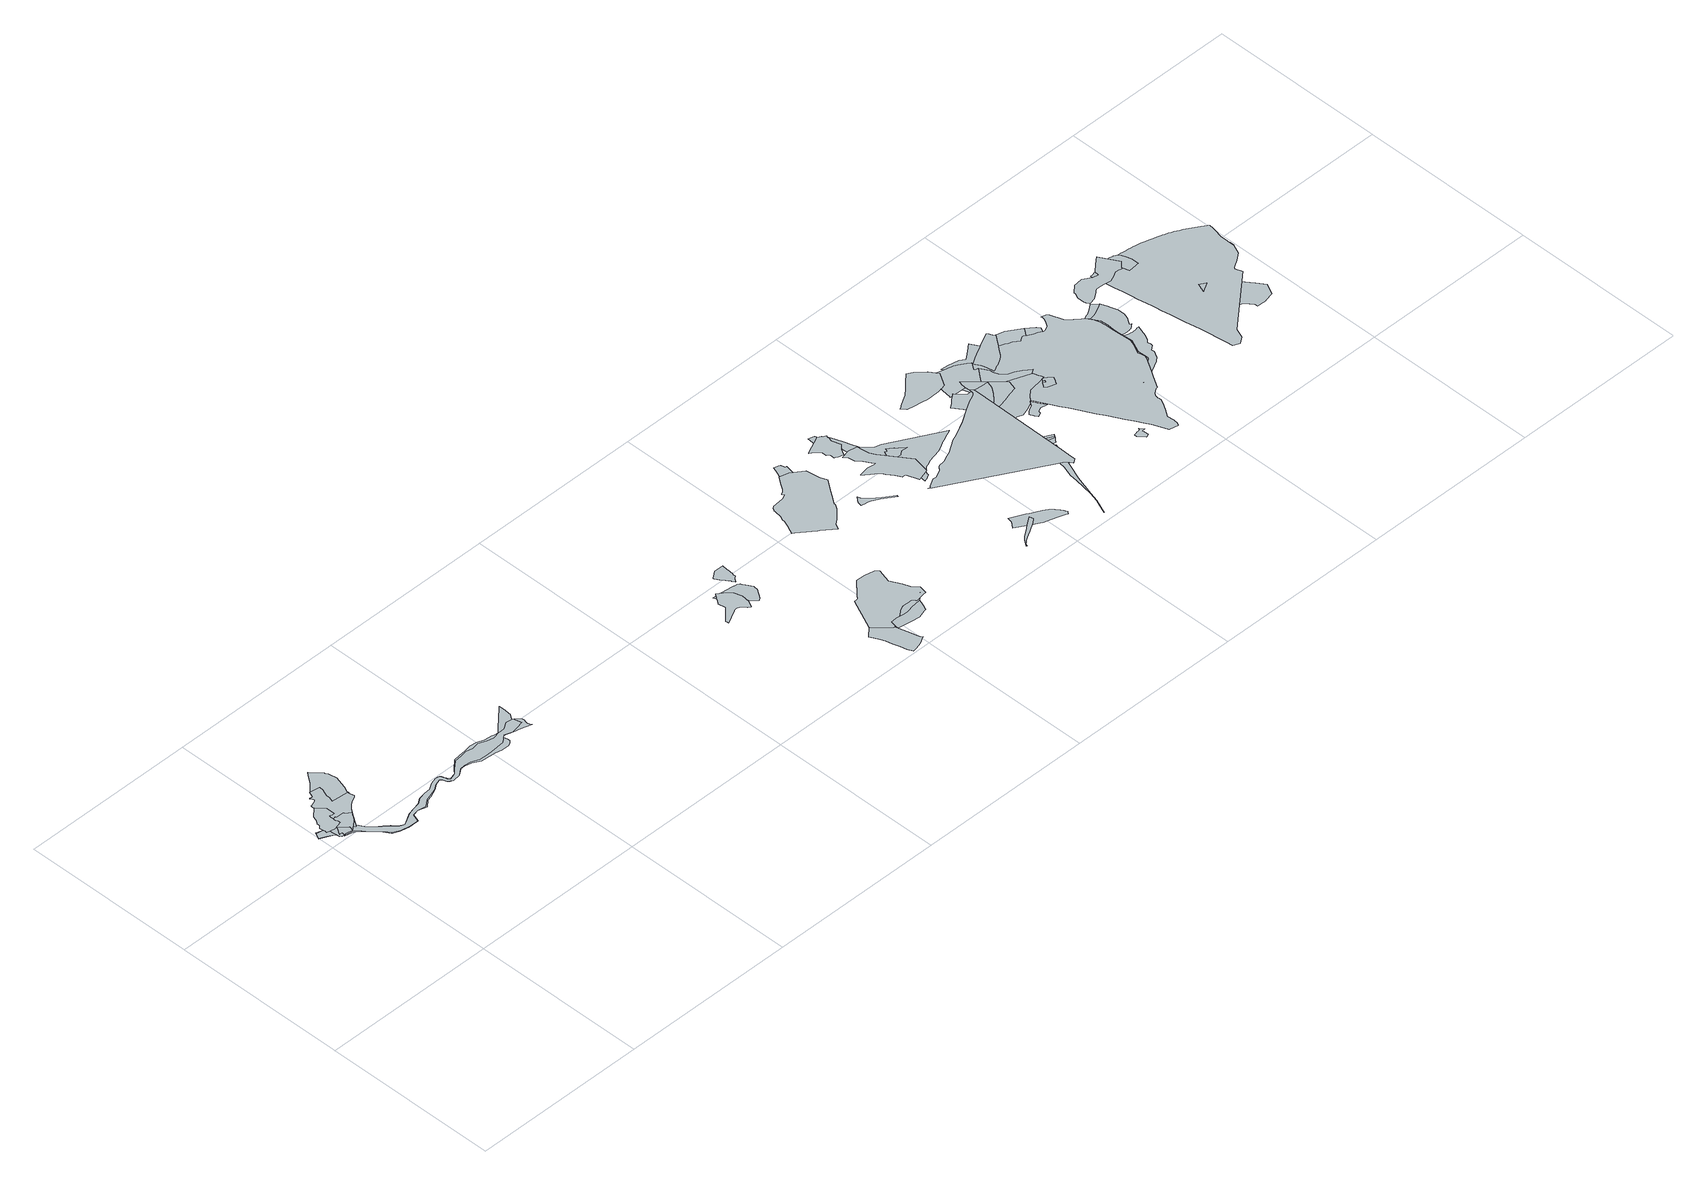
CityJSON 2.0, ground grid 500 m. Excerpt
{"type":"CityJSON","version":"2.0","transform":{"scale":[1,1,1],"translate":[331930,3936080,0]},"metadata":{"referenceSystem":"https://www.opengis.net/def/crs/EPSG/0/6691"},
"CityObjects":{
"object1":{"type":"GenericCityObject","attributes":{"prefecture":"14","disasterType":"1","areaType":"1","zoneNumber":"151-H25-66234","zoneName":"牧野西34","status":"0"},"geometry":[{"type":"MultiSurface","lod":"1","boundaries":[[[0,1,2,3,4,5,6,7,8,9,10,11,12]]]}]},
"object2":{"type":"GenericCityObject","attributes":{"prefecture":"14","disasterType":"1","areaType":"1","zoneNumber":"151-H25-66234","zoneName":"牧野西34","status":"0"},"geometry":[{"type":"MultiSurface","lod":"1","boundaries":[[[13,14,15,16,17,18,19,20,21,22,23,24,25,26,27,28,29,30,31,32,33,34,35,36,37]]]}]},
"object3":{"type":"GenericCityObject","attributes":{"prefecture":"14","disasterType":"1","areaType":"1","zoneNumber":"151-H25-66234","zoneName":"牧野西34","status":"0"},"geometry":[{"type":"MultiSurface","lod":"1","boundaries":[[[38,39,40,41,42,43,44,45,46,47,48,49,50,51,52,53,54,55,56,57,58,59,60,61,62,63,64,65]]]}]},
"object4":{"type":"GenericCityObject","attributes":{"prefecture":"14","disasterType":"1","areaType":"1","zoneNumber":"151-H25-66234","zoneName":"牧野西34","status":"0"},"geometry":[{"type":"MultiSurface","lod":"1","boundaries":[[[66,67,68,69,70,71,72,73,74,75,76,77,78,79,80,81,82,83,84,85,86,87,88,89,90,91,92,93,94,48,95,96,97,98,99,100,101,102,103,104,105,106,107,108,109,110,111,112,113,114,115,116,117]]]}]},
"object5":{"type":"GenericCityObject","attributes":{"prefecture":"14","disasterType":"1","areaType":"1","zoneNumber":"151-H25-66234","zoneName":"牧野西34","status":"0"},"geometry":[{"type":"MultiSurface","lod":"1","boundaries":[[[118,119,120,121,122,123,124,125,126,127,128,129,130,131,132,133,134,135,136,137,138,117,139,140,141,142,143,144,70,145,71,72,146,147,148,149,150,151,152,78,153,154,155,156,157,158,159,160,161,162,163]]]}]},
"object6":{"type":"GenericCityObject","attributes":{"prefecture":"14","disasterType":"2","areaType":"2","zoneNumber":84313,"zoneName":"菅井沢","status":"0"},"geometry":[{"type":"MultiSurface","lod":"1","boundaries":[[[164,165,166,167,168,169,170,171,172,173,174,175,176,177,178,179,180,181,182,183,184,185,186,187,188,189,190,191,192,193,194,195,196,197,198,199,200,201,202,203,204,205,206,207,208,209,210,211,212,213,214,215,216,217,218,219,220,221,222,223,224,225,226,227,228,229,230,231,232,233,234,235,236,237,238,239,240,241,242]]]}]},
"object7":{"type":"GenericCityObject","attributes":{"prefecture":"14","disasterType":"2","areaType":"1","zoneNumber":84313,"zoneName":"菅井沢","status":"0"},"geometry":[{"type":"MultiSurface","lod":"1","boundaries":[[[243,244,245,246,247,248,249,250,251,252,253,164,165,254,255,256,257,258,259,260,261,262,263,264,265,266,267,268,269,270,271,177,272,273,180,274,275,276,182,183,184,277,278,279,188,280,281,191,282,283,284,195,196,285,286,287,288,201,289,290,291,206,292,293,294,210,211,295,296,297,298,299,300,218,301,302,303,304,305,306,307,227,308,309,228,310,311,312,313,314,315,316,317,318,319,320,321,322,323,324,325,326]]]}]},
"object8":{"type":"GenericCityObject","attributes":{"prefecture":"14","disasterType":"1","areaType":"1","zoneNumber":"151-H25-66228","zoneName":"牧野西28","status":"0"},"geometry":[{"type":"MultiSurface","lod":"1","boundaries":[[[327,328,329,330,331,332,333,334,335,336,337,338,339,340,341,342,343,344,345,346,347,348,349,350,351,352]]]}]},
"object9":{"type":"GenericCityObject","attributes":{"prefecture":"14","disasterType":"1","areaType":"1","zoneNumber":"151-H25-66228","zoneName":"牧野西28","status":"0"},"geometry":[{"type":"MultiSurface","lod":"1","boundaries":[[[353,354,355,356,357,358,359,360,361,362,363,364,365,366,367,368,369,370,371,372,373,374,375]]]}]},
"object10":{"type":"GenericCityObject","attributes":{"prefecture":"14","disasterType":"1","areaType":"2","zoneNumber":"151-H25-66228","zoneName":"牧野西28","status":"0"},"geometry":[{"type":"MultiSurface","lod":"1","boundaries":[[[376,377,378,379,380,360,361,381,382,383,384,385,386,387,370,388]]]}]},
"object11":{"type":"GenericCityObject","attributes":{"prefecture":"14","disasterType":"1","areaType":"1","zoneNumber":"151-H25-66228","zoneName":"牧野西28","status":"0"},"geometry":[{"type":"MultiSurface","lod":"1","boundaries":[[[389,390,391,392,393,394,395,396,397,398,399,400,401,402,403]]]}]},
"object12":{"type":"GenericCityObject","attributes":{"prefecture":"14","disasterType":"1","areaType":"2","zoneNumber":"151-H25-66228","zoneName":"牧野西28","status":"0"},"geometry":[{"type":"MultiSurface","lod":"1","boundaries":[[[404,399,405,406,407,391,408,409]]]}]},
"object13":{"type":"GenericCityObject","attributes":{"prefecture":"14","disasterType":"1","areaType":"1","zoneNumber":"151-H23-46002","zoneName":"青野原2","status":"0"},"geometry":[{"type":"MultiSurface","lod":"1","boundaries":[[[410,411,412,413,414,415,416,417,418,419,420,421,422,423,424,425,426,427,428,429,430,431,432,433,434,435]]]}]},
"object14":{"type":"GenericCityObject","attributes":{"prefecture":"14","disasterType":"1","areaType":"1","zoneNumber":"151-H23-46002","zoneName":"青野原2","status":"0"},"geometry":[{"type":"MultiSurface","lod":"1","boundaries":[[[436,437,438,439,440,441,442,443,444,445,446,447,448,449,450,451,452,453,454]]]}]},
"object15":{"type":"GenericCityObject","attributes":{"prefecture":"14","disasterType":"1","areaType":"1","zoneNumber":"151-H23-46002","zoneName":"青野原2","status":"0"},"geometry":[{"type":"MultiSurface","lod":"1","boundaries":[[[455,456,457,458,459,460,434,461,432,431,462,463,464,465,466,467,468,469,470,471,472,473,474,475,476,477,478,479,480,481,482,483,484,485,486]]]}]},
"object16":{"type":"GenericCityObject","attributes":{"prefecture":"14","disasterType":"1","areaType":"1","zoneNumber":"151-H23-46002","zoneName":"青野原2","status":"0"},"geometry":[{"type":"MultiSurface","lod":"1","boundaries":[[[487,488,489,490,477,491,492,493,494,495,496,497,498,499,500,501,502,503,504]]]}]},
"object17":{"type":"GenericCityObject","attributes":{"prefecture":"14","disasterType":"1","areaType":"1","zoneNumber":"151-H25-66227","zoneName":"牧野西27","status":"0"},"geometry":[{"type":"MultiSurface","lod":"1","boundaries":[[[505,506,507,508,509,510,511,512,513,514,515,516,517,518,519,520,521,522,523,524,525,526,527,528,529,530,531,532,533,534,535,536,537,538,539,540,541,542,543,544]]]}]},
"object18":{"type":"GenericCityObject","attributes":{"prefecture":"14","disasterType":"1","areaType":"1","zoneNumber":"151-H25-66227","zoneName":"牧野西27","status":"0"},"geometry":[{"type":"MultiSurface","lod":"1","boundaries":[[[545,546,547,548,549,550,551,552,553,554,555,556,557,558,559,560,561,562]]]}]},
"object19":{"type":"GenericCityObject","attributes":{"prefecture":"14","disasterType":"1","areaType":"2","zoneNumber":"151-H25-66227","zoneName":"牧野西27","status":"0"},"geometry":[{"type":"MultiSurface","lod":"1","boundaries":[[[563,564,565,566,567,568,569,570,571]]]}]},
"object20":{"type":"GenericCityObject","attributes":{"prefecture":"14","disasterType":"1","areaType":"1","zoneNumber":"151-H25-66227","zoneName":"牧野西27","status":"0"},"geometry":[{"type":"MultiSurface","lod":"1","boundaries":[[[572,573,574,575,576,577,578,579,580,581,582,583,584,585,586,587,588,589,590,591,592,593,594]]]}]},
"object21":{"type":"GenericCityObject","attributes":{"prefecture":"14","disasterType":"1","areaType":"1","zoneNumber":"151-H23-46003","zoneName":"青野原3","status":"0"},"geometry":[{"type":"MultiSurface","lod":"1","boundaries":[[[595,596,597,598,599,600,601,602,603,604,605,606,607,608,609,606,610,611,612,613,614]]]}]},
"object22":{"type":"GenericCityObject","attributes":{"prefecture":"14","disasterType":"1","areaType":"1","zoneNumber":"151-H25-66227","zoneName":"牧野西27","status":"0"},"geometry":[{"type":"MultiSurface","lod":"1","boundaries":[[[615,616,617,618,619,620,621,622,623,624,625,626,627,628,629,630,631,632,633,634,635,636,637,638,639,640,641,642,643]]]}]},
"object23":{"type":"GenericCityObject","attributes":{"prefecture":"14","disasterType":"1","areaType":"1","zoneNumber":"151-H25-66227","zoneName":"牧野西27","status":"0"},"geometry":[{"type":"MultiSurface","lod":"1","boundaries":[[[644,645,646,647,648,649,650,651,652,653,654,655,656,657,658,659,660,661,662,663,664,665,666,667,668,669,670,671,672,673]]]}]},
"object24":{"type":"GenericCityObject","attributes":{"prefecture":"14","disasterType":"1","areaType":"1","zoneNumber":"151-H23-46003","zoneName":"青野原3","status":"0"},"geometry":[{"type":"MultiSurface","lod":"1","boundaries":[[[674,675,676,677,678,679,680,681,682,683,684,685,686,687,688,598,689,690,691,692,693,694,695,696,697,698]]]}]},
"object25":{"type":"GenericCityObject","attributes":{"prefecture":"14","disasterType":"1","areaType":"1","zoneNumber":"151-H25-66227","zoneName":"牧野西27","status":"0"},"geometry":[{"type":"MultiSurface","lod":"1","boundaries":[[[699,700,701,702,703,704,705,706,707,708,709,710,711,712]]]}]},
"object26":{"type":"GenericCityObject","attributes":{"prefecture":"14","disasterType":"2","areaType":"1","zoneNumber":84056,"zoneName":"西ノ沢","status":"0"},"geometry":[{"type":"MultiSurface","lod":"1","boundaries":[[[713,714,715,716,717,718,719,720,721,722,723,724,725,726,727,728,729,730,731,732,733,734,735,736,737,738,739,740,741,742,743,744,745,746,747,748,749,750,751,752,753,754,755,756,757,758,759,760,761,762,763,764,765,766,767,768,769,770,771,772,773,774,775,776,777,778]]]}]},
"object27":{"type":"GenericCityObject","attributes":{"prefecture":"14","disasterType":"2","areaType":"1","zoneNumber":82951,"zoneName":"青野原2","status":"0"},"geometry":[{"type":"MultiSurface","lod":"1","boundaries":[[[779,780,781,782,783,784,785,786,787,788,789,790,791,792,793,794,795,796,797,798,799,800,801,802,803,804,805,806,807,808,809,810,811,812,813,814]]]}]},
"object28":{"type":"GenericCityObject","attributes":{"prefecture":"14","disasterType":"1","areaType":"1","zoneNumber":"151-H23-46004","zoneName":"青野原4","status":"0"},"geometry":[{"type":"MultiSurface","lod":"1","boundaries":[[[815,816,817,818,819,820,821,822,823,824,825,826,827,828,829,816,830,831,832,831]]]}]},
"object29":{"type":"GenericCityObject","attributes":{"prefecture":"14","disasterType":"1","areaType":"1","zoneNumber":"151-H23-46004","zoneName":"青野原4","status":"0"},"geometry":[{"type":"MultiSurface","lod":"1","boundaries":[[[833,834,835,836,837,838,839,840,841,842,843,844,845,846,847,848,849,850,851,852,853,854]]]}]},
"object30":{"type":"GenericCityObject","attributes":{"prefecture":"14","disasterType":"1","areaType":"2","zoneNumber":"151-H23-46004","zoneName":"青野原4","status":"0"},"geometry":[{"type":"MultiSurface","lod":"1","boundaries":[[[855,856,857,858,859,860]]]}]},
"object31":{"type":"GenericCityObject","attributes":{"prefecture":"14","disasterType":"1","areaType":"1","zoneNumber":"151-H23-46004","zoneName":"青野原4","status":"0"},"geometry":[{"type":"MultiSurface","lod":"1","boundaries":[[[859,860,861,862,863,864,857,865,866,867,868,869]]]}]},
"object32":{"type":"GenericCityObject","attributes":{"prefecture":"14","disasterType":"1","areaType":"1","zoneNumber":"151-H25-66226","zoneName":"牧野西26","status":"0"},"geometry":[{"type":"MultiSurface","lod":"1","boundaries":[[[870,871,872,873,874,875,876,877,878,879,880,881,882,883,884,885,886,887,888,889,890,891,892,893]]]}]},
"object33":{"type":"GenericCityObject","attributes":{"prefecture":"14","disasterType":"1","areaType":"1","zoneNumber":"151-H23-46005","zoneName":"青野原5","status":"0"},"geometry":[{"type":"MultiSurface","lod":"1","boundaries":[[[894,895,896,897,898,899,900,901,902,903,904,905,906,907,908,909,910,911,912,913]]]}]},
"object34":{"type":"GenericCityObject","attributes":{"prefecture":"14","disasterType":"2","areaType":"1","zoneNumber":82953,"zoneName":"青野原1","status":"0"},"geometry":[{"type":"MultiSurface","lod":"1","boundaries":[[[914,915,916,917,918,919,920,921,922,923,924,925,926,927,928,929,790,930,901,931,932,933,934,935,936,937,938]]]}]},
"object35":{"type":"GenericCityObject","attributes":{"prefecture":"14","disasterType":"1","areaType":"1","zoneNumber":"151-H23-46005","zoneName":"青野原5","status":"0"},"geometry":[{"type":"MultiSurface","lod":"1","boundaries":[[[939,940,941,942,943,944,945,946,947,948,949,950,951,952,953,954,955]]]}]},
"object36":{"type":"GenericCityObject","attributes":{"prefecture":"14","disasterType":"1","areaType":"1","zoneNumber":"151-H23-46005","zoneName":"青野原5","status":"0"},"geometry":[{"type":"MultiSurface","lod":"1","boundaries":[[[956,957,958,959,960,961,962,963,964,965,966,967,968,969,970,971,972,973,974,975,976,977,978,979,980]]]}]},
"object37":{"type":"GenericCityObject","attributes":{"prefecture":"14","disasterType":"1","areaType":"1","zoneNumber":"151-H23-46005","zoneName":"青野原5","status":"0"},"geometry":[{"type":"MultiSurface","lod":"1","boundaries":[[[981,982,983,984,985,986,987,988,989,990,991,992,993,994,995,996,997,998,999,1000,1001,1002,1003,1004,1005,1006,1007,1008,1009,1010]]]}]},
"object38":{"type":"GenericCityObject","attributes":{"prefecture":"14","disasterType":"1","areaType":"1","zoneNumber":"151-H23-46006","zoneName":"青野原6","status":"0"},"geometry":[{"type":"MultiSurface","lod":"1","boundaries":[[[1011,1012,1013,1014,1015,1016,1017,1018,1019,1020,1021,1022,1023,1024,1025]]]}]},
"object39":{"type":"GenericCityObject","attributes":{"prefecture":"14","disasterType":"1","areaType":"1","zoneNumber":"151-H23-46005","zoneName":"青野原5","status":"0"},"geometry":[{"type":"MultiSurface","lod":"1","boundaries":[[[1026,1027,1028,1029,1030,1031,1032,1033,1034,1035,1036,1037,1038,1039,1040,1041,1042,1043,1044,980,1045,1046,1047,1048,1049,1050,1051,1052,1053,1054,1055,1056,1057,1058,1059]]]}]},
"object40":{"type":"GenericCityObject","attributes":{"prefecture":"14","disasterType":"1","areaType":"2","zoneNumber":"151-H23-46005","zoneName":"青野原5","status":"0"},"geometry":[{"type":"MultiSurface","lod":"1","boundaries":[[[1060,1061,1062,1063,1064,1065]]]}]},
"object41":{"type":"GenericCityObject","attributes":{"prefecture":"14","disasterType":"1","areaType":"1","zoneNumber":"151-H23-46005","zoneName":"青野原5","status":"0"},"geometry":[{"type":"MultiSurface","lod":"1","boundaries":[[[1066,1067,1068,1069,1070,1071,1072,1062,1063,1073,1074,1075,1076,1077,1078,1079]]]}]},
"object42":{"type":"GenericCityObject","attributes":{"prefecture":"14","disasterType":"1","areaType":"1","zoneNumber":"151-H23-46006","zoneName":"青野原6","status":"0"},"geometry":[{"type":"MultiSurface","lod":"1","boundaries":[[[1080,1081,1082,1083,1084,1085,1086,1087,1088,1089,1090,1091,1092,1093,1094,1095,1096,1097,1098,1099,1100,1101,1102,1103,1104,1105,1106,1107]]]}]},
"object43":{"type":"GenericCityObject","attributes":{"prefecture":"14","disasterType":"2","areaType":"1","zoneNumber":82022,"zoneName":"琴の沢右支","status":"0"},"geometry":[{"type":"MultiSurface","lod":"1","boundaries":[[[1108,1109,1110,1111,1112,1113,1114,1115,1116,1117,1118,1119,1120,1121,1122,1123,1124,1125,1126,1127,1128,1129,1130,1131,1132,1133,1134,1135,1136,1137,1138,1139,1140,1141,1142,1143,1144,1145,1146,1147,1148,1149,1150,1151,1152,1153,1154,1155,1156,1157,1158,1159,1160,1161,1162,1163,1164,1165,1166,1167,1168,1169,1170,1171,1172,1173,1174,1175,1176,1177,1178,1179,1180,1181,1182,1183,1184,1185,1186,1187,1188,1189,1190,1191,1192,1193,1194,1195,1196,1197,1198,1199,1200,1201,1202,1203,1204,1205,1206,1207,1208,1209,928]]]}]},
"object44":{"type":"GenericCityObject","attributes":{"prefecture":"14","disasterType":"1","areaType":"1","zoneNumber":"151-H23-46006","zoneName":"青野原6","status":"0"},"geometry":[{"type":"MultiSurface","lod":"1","boundaries":[[[1210,1211,1212,1213,1214,1215,1216,1217,1218,1219,1220,1221,1222,1223,1090,1089,1088,1087,1086,1085,1084,1083,1082,1081,1080,1107,1106,1224,1225,1226,1227,1228,1229]]]}]},
"object45":{"type":"GenericCityObject","attributes":{"prefecture":"14","disasterType":"1","areaType":"1","zoneNumber":"151-H23-46006","zoneName":"青野原6","status":"0"},"geometry":[{"type":"MultiSurface","lod":"1","boundaries":[[[1230,1231,1232,1233,1234,1235,1236,1237,1238,1239,1240,1241]]]}]},
"object46":{"type":"GenericCityObject","attributes":{"prefecture":"14","disasterType":"1","areaType":"1","zoneNumber":"151-H23-46006","zoneName":"青野原6","status":"0"},"geometry":[{"type":"MultiSurface","lod":"1","boundaries":[[[1242,1243,1244,1245,1246,1247,1248,1249,1250,1251,1234,1252,1232,1231,1253,1254,1255,1256,1257,1258,1259,1260,1261,1262]]]}]},
"object47":{"type":"GenericCityObject","attributes":{"prefecture":"14","disasterType":"1","areaType":"1","zoneNumber":"151-H23-46006","zoneName":"青野原6","status":"0"},"geometry":[{"type":"MultiSurface","lod":"1","boundaries":[[[1263,1264,1265,1266,1267,1268,1269,1270,1271,1272,1216,1215,1214,1213,1212,1211,1210,1229,1228,1273,1274,1275,1276,1277]]]}]},
"object48":{"type":"GenericCityObject","attributes":{"prefecture":"14","disasterType":"1","areaType":"1","zoneNumber":"151-H23-46006","zoneName":"青野原6","status":"0"},"geometry":[{"type":"MultiSurface","lod":"1","boundaries":[[[1278,1279,1280,1281,1282,1283,1284,1285,1286,1287,1288,1289]]]}]},
"object49":{"type":"GenericCityObject","attributes":{"prefecture":"14","disasterType":"1","areaType":"1","zoneNumber":"151-H23-46006","zoneName":"青野原6","status":"0"},"geometry":[{"type":"MultiSurface","lod":"1","boundaries":[[[1290,1291,1292,1293,1294,1295,1296,1297,1298,1299,1300,1301,1302,1303,1304,1305,1306,1307,1308,1309,1310,1311,1312,1313]]]}]},
"object50":{"type":"GenericCityObject","attributes":{"prefecture":"14","disasterType":"1","areaType":"1","zoneNumber":"151-H23-46006","zoneName":"青野原6","status":"0"},"geometry":[{"type":"MultiSurface","lod":"1","boundaries":[[[1314,1315,1316,1317,1318,1319,1320,1321,1322,1323,1324,1325,1326,1327,1328,1329,1330,1331,1332,1333,1334,1335,1336,1337,1338,1339,1294,1340,1292,1291,1341]]]}]},
"object51":{"type":"GenericCityObject","attributes":{"prefecture":"14","disasterType":"1","areaType":"1","zoneNumber":"151-H23-46006","zoneName":"青野原6","status":"0"},"geometry":[{"type":"MultiSurface","lod":"1","boundaries":[[[1342,1343,1180,1344,1270,1269,1268,1267,1266,1265,1264,1263,1277,1276,1345,1346,1347,1348,1349,1350,1351,1352,1353,1354,1355,1356,1357,1358,1359,1360,1361,1362,1363,1364,1365,1366,1367,1368,1369,1370,1371]]]}]},
"object52":{"type":"GenericCityObject","attributes":{"prefecture":"14","disasterType":"1","areaType":"1","zoneNumber":"151-H23-46006","zoneName":"青野原6","status":"0"},"geometry":[{"type":"MultiSurface","lod":"1","boundaries":[[[1372,1373,1362,1361,1360,1359,1358,1357,1356,1374,1375,1376,1377,1378,1379,1380,1381,1382,1383]]]}]},
"object53":{"type":"GenericCityObject","attributes":{"prefecture":"14","disasterType":"1","areaType":"1","zoneNumber":"151-H23-46006","zoneName":"青野原6","status":"0"},"geometry":[{"type":"MultiSurface","lod":"1","boundaries":[[[1306,1305,1384,1303,1302,1301,1300,1298,1385,1386,1387,1388,1389,1390,1391,1392,1393,1394,1395,1396,1397,1398,1399,1400,1401,1402,1403,1404,1405,1406,1407,1408,1409,1410,1411,1412,1413,1414,1415,1416,1417,1418,1419,1420,1421]]]}]},
"object54":{"type":"GenericCityObject","attributes":{"prefecture":"14","disasterType":"1","areaType":"1","zoneNumber":"151-H23-46006","zoneName":"青野原6","status":"0"},"geometry":[{"type":"MultiSurface","lod":"1","boundaries":[[[1422,1423,1424,1425,1426,1427,1428,1429,1430,1431,1432,1433,1434,1435,1436,1437,1438,1439,1440,1441,1442,1443,1444,1445,1446,1447,1448,1449,1450,1451,1452,1453,1454,1455]]]}]},
"object55":{"type":"GenericCityObject","attributes":{"prefecture":"14","disasterType":"1","areaType":"1","zoneNumber":"151-H23-46006","zoneName":"青野原6","status":"0"},"geometry":[{"type":"MultiSurface","lod":"1","boundaries":[[[1456,1454,1453,1452,1451,1450,1449,1448,1447,1457,1458,1459,1460,1461,1462,1463,1464,1465,1466]]]}]},
"object56":{"type":"GenericCityObject","attributes":{"prefecture":"14","disasterType":"1","areaType":"1","zoneNumber":"151-H23-46007","zoneName":"青野原7","status":"0"},"geometry":[{"type":"MultiSurface","lod":"1","boundaries":[[[1467,1468,1469,1470,1471,1472,1473,1474,1475,1476,1477,1478,1479,1480,1481,1482,1483,1484,1485,1486,1487,1488,1489,1490,1491,1492,1493,1494,1495,1496,1497,1498,1499,1500,1501]]]}]},
"object57":{"type":"GenericCityObject","attributes":{"prefecture":"14","disasterType":"1","areaType":"1","zoneNumber":"151-H23-46007","zoneName":"青野原7","status":"0"},"geometry":[{"type":"MultiSurface","lod":"1","boundaries":[[[1502,1503,1504,1505,1506,1507,1508,1509,1510,1511,1512,1513,1514,1515,1516,1517,1518,1519,1520,1521,1522,1523]]]}]},
"object58":{"type":"GenericCityObject","attributes":{"prefecture":"14","disasterType":"1","areaType":"1","zoneNumber":"151-H23-46008","zoneName":"青野原8","status":"0"},"geometry":[{"type":"MultiSurface","lod":"1","boundaries":[[[1524,1525,1526,1527,1528,1529,1530,1531,1532,1533,1534,1535]]]}]},
"object59":{"type":"GenericCityObject","attributes":{"prefecture":"14","disasterType":"2","areaType":"1","zoneNumber":82023,"zoneName":"上ヶ谷戸沢","status":"0"},"geometry":[{"type":"MultiSurface","lod":"1","boundaries":[[[1536,1537,1538,1539,1540,1541,1542,1543,1544,1545,1546,1547,1548,1549,1550,1551,1552,1553,1554,1555,1556,1557,1558,1559,1560,1561,1562,1563,1564,1565,1566,1567,1568,1569,1570,1571,1572,1573,1574,1575,1576,1577,1578,1579,1580,1581,1582,1583,1584,1585,1586,1587,1588,1589,1590,1591,1592,1593,1594,1595,1596,1597,1598,1599,1600,1601,1602,1603,1604,1605,1606,1607,1608,1609,1610,1611,1612,1613,1614,1615,1616]]]}]},
"object60":{"type":"GenericCityObject","attributes":{"prefecture":"14","disasterType":"1","areaType":"1","zoneNumber":"151-H23-46008","zoneName":"青野原8","status":"0"},"geometry":[{"type":"MultiSurface","lod":"1","boundaries":[[[1617,1618,1619,1620,1621,1622,1623,1624,1625,1626,1627,1628,1629,1630,1631,1632,1633,1634,1635,1636,1637,1638,1639]]]}]},
"object61":{"type":"GenericCityObject","attributes":{"prefecture":"14","disasterType":"1","areaType":"1","zoneNumber":"151-H23-46008","zoneName":"青野原8","status":"0"},"geometry":[{"type":"MultiSurface","lod":"1","boundaries":[[[1640,1641,1642,1643,1644,1645,1646,1647,1648,1649,1650,1651,1652,1653,1654,1655,1656,1657,1658,1659,1660,1661,1662,1663,1664,1665,1666]]]}]}
},
"vertices":[
[59,543,0],[54,535,0],[54,534,0],[52,531,0],[50,529,0],[46,522,0],[55,522,0],[54,515,0],[61,514,0],[64,513,0],[67,512,0],[77,510,0],[81,524,0],
[75,585,0],[77,584,0],[80,584,0],[82,583,0],[89,582,0],[89,608,0],[69,629,0],[47,609,0],[41,594,0],[35,585,0],[35,578,0],[28,571,0],[28,568,0],[29,561,0],[29,559,0],[30,555,0],[30,549,0],[51,544,0],[77,551,0],[76,558,0],[75,560,0],[73,564,0],[73,568,0],[75,573,0],[74,579,0],
[50,512,0],[63,510,0],[74,508,0],[91,522,0],[92,522,0],[100,529,0],[107,535,0],[112,542,0],[115,547,0],[117,550,0],[121,555,0],[108,564,0],[106,568,0],[105,568,0],[84,569,0],[82,573,0],[75,570,0],[73,569,0],[71,568,0],[66,567,0],[62,566,0],[59,565,0],[56,565,0],[40,562,0],[38,547,0],[41,517,0],[45,516,0],[45,513,0],
[87,660,0],[85,659,0],[87,656,0],[89,652,0],[90,650,0],[90,648,0],[89,647,0],[87,646,0],[82,643,0],[79,642,0],[77,641,0],[73,640,0],[71,639,0],[69,639,0],[69,634,0],[73,614,0],[59,603,0],[54,593,0],[53,590,0],[52,588,0],[54,584,0],[54,581,0],[54,578,0],[52,575,0],[49,570,0],[49,567,0],[80,526,0],[93,514,0],[120,554,0],[128,565,0],[137,574,0],[145,580,0],[160,588,0],[162,589,0],[164,590,0],[167,593,0],[164,606,0],[164,612,0],[116,616,0],[121,631,0],[121,640,0],[124,651,0],[129,660,0],[130,671,0],[100,675,0],[99,672,0],[98,668,0],[95,661,0],[94,659,0],[93,658,0],[92,658,0],[90,659,0],
[165,609,0],[165,616,0],[167,619,0],[172,631,0],[181,665,0],[178,690,0],[175,693,0],[173,697,0],[173,699,0],[147,728,0],[142,721,0],[141,720,0],[125,698,0],[118,691,0],[117,690,0],[99,673,0],[97,665,0],[96,662,0],[95,660,0],[93,659,0],[91,659,0],[88,660,0],[87,661,0],[86,661,0],[84,659,0],[86,657,0],[89,653,0],[90,649,0],[88,646,0],[85,645,0],[81,642,0],[79,641,0],[78,641,0],[76,640,0],[73,639,0],[70,637,0],[61,593,0],[110,596,0],[111,596,0],[123,597,0],[132,598,0],[144,600,0],[152,602,0],[159,604,0],[162,606,0],[164,608,0],
[622,511,0],[619,514,0],[600,516,0],[582,504,0],[562,503,0],[543,499,0],[523,502,0],[502,511,0],[482,508,0],[462,512,0],[444,509,0],[422,507,0],[399,488,0],[388,477,0],[369,471,0],[363,475,0],[362,483,0],[356,495,0],[345,498,0],[325,492,0],[308,481,0],[291,479,0],[269,474,0],[253,464,0],[233,460,0],[213,454,0],[195,444,0],[180,437,0],[164,442,0],[151,456,0],[138,469,0],[122,482,0],[110,495,0],[100,512,0],[83,534,0],[68,548,0],[50,557,0],[29,560,0],[8,562,0],[3,552,0],[1,547,0],[19,539,0],[37,529,0],[51,512,0],[72,510,0],[85,502,0],[97,486,0],[112,471,0],[125,456,0],[138,439,0],[158,429,0],[181,424,0],[210,424,0],[217,446,0],[235,449,0],[258,446,0],[276,460,0],[291,465,0],[313,472,0],[329,483,0],[346,488,0],[350,488,0],[353,482,0],[356,470,0],[370,463,0],[391,466,0],[409,479,0],[424,482,0],[443,479,0],[465,470,0],[485,469,0],[505,470,0],[525,471,0],[545,473,0],[565,490,0],[588,482,0],[607,486,0],[627,491,0],[622,510,0],
[636,474,0],[634,478,0],[634,481,0],[634,484,0],[635,487,0],[636,490,0],[637,492,0],[637,495,0],[636,498,0],[635,500,0],[629,505,0],[619,518,0],[621,522,0],[623,524,0],[627,529,0],[629,554,0],[629,568,0],[595,536,0],[578,520,0],[562,504,0],[550,505,0],[543,507,0],[522,510,0],[502,516,0],[482,519,0],[462,516,0],[444,514,0],[422,511,0],[398,489,0],[369,472,0],[363,481,0],[358,493,0],[357,495,0],[352,497,0],[291,480,0],[268,475,0],[252,465,0],[213,455,0],[195,445,0],[165,443,0],[153,458,0],[139,469,0],[100,513,0],[85,538,0],[72,557,0],[52,562,0],[10,566,0],[0,546,0],[19,538,0],[50,510,0],[70,506,0],[83,500,0],[124,455,0],[136,436,0],[157,428,0],[181,423,0],[210,423,0],[217,445,0],[259,442,0],[277,457,0],[290,461,0],[314,471,0],[330,482,0],[346,487,0],[353,481,0],[359,467,0],[361,465,0],[391,465,0],[410,479,0],[424,479,0],[443,475,0],[465,463,0],[506,460,0],[526,455,0],[546,456,0],[554,459,0],[558,462,0],[562,467,0],[562,474,0],[559,485,0],[565,489,0],[588,481,0],[610,476,0],[639,467,0],
[1300,451,0],[1284,468,0],[1269,479,0],[1263,472,0],[1263,471,0],[1258,465,0],[1254,459,0],[1248,450,0],[1251,429,0],[1216,394,0],[1217,394,0],[1218,389,0],[1217,386,0],[1257,406,0],[1260,408,0],[1262,408,0],[1264,409,0],[1269,409,0],[1274,406,0],[1278,403,0],[1282,400,0],[1287,394,0],[1288,392,0],[1294,387,0],[1305,405,0],[1307,429,0],
[1350,433,0],[1339,451,0],[1334,458,0],[1334,462,0],[1327,465,0],[1325,465,0],[1319,467,0],[1316,468,0],[1296,470,0],[1282,471,0],[1254,474,0],[1270,440,0],[1275,423,0],[1278,413,0],[1287,416,0],[1305,413,0],[1307,407,0],[1314,400,0],[1317,397,0],[1321,393,0],[1324,390,0],[1331,395,0],[1348,419,0],
[1333,418,0],[1336,429,0],[1326,445,0],[1320,458,0],[1318,467,0],[1288,471,0],[1301,451,0],[1307,437,0],[1314,423,0],[1314,417,0],[1314,406,0],[1312,402,0],[1320,402,0],
[1303,518,0],[1310,507,0],[1318,495,0],[1326,484,0],[1326,483,0],[1331,475,0],[1337,484,0],[1345,490,0],[1345,496,0],[1346,500,0],[1347,512,0],[1348,522,0],[1349,535,0],[1322,535,0],[1303,521,0],
[1346,505,0],[1347,518,0],[1328,514,0],[1315,501,0],[1323,488,0],[1333,498,0],
[1426,95,0],[1433,77,0],[1438,58,0],[1444,39,0],[1448,20,0],[1456,6,0],[1470,9,0],[1472,10,0],[1478,11,0],[1483,13,0],[1488,15,0],[1497,20,0],[1504,24,0],[1506,24,0],[1501,31,0],[1497,45,0],[1493,61,0],[1488,79,0],[1484,96,0],[1479,97,0],[1478,97,0],[1475,100,0],[1462,114,0],[1458,118,0],[1439,138,0],[1416,116,0],
[1564,116,0],[1545,112,0],[1529,112,0],[1509,115,0],[1491,114,0],[1489,105,0],[1489,104,0],[1488,98,0],[1487,95,0],[1486,88,0],[1504,85,0],[1525,82,0],[1550,80,0],[1570,85,0],[1578,87,0],[1581,95,0],[1582,96,0],[1586,106,0],[1591,120,0],
[1561,273,0],[1536,274,0],[1500,237,0],[1491,227,0],[1488,227,0],[1481,227,0],[1451,126,0],[1481,94,0],[1482,93,0],[1486,99,0],[1500,106,0],[1520,116,0],[1532,126,0],[1547,134,0],[1554,134,0],[1561,134,0],[1565,134,0],[1571,134,0],[1577,134,0],[1577,135,0],[1585,126,0],[1587,124,0],[1597,125,0],[1610,128,0],[1612,128,0],[1621,129,0],[1625,152,0],[1610,170,0],[1603,189,0],[1587,221,0],[1598,259,0],[1589,267,0],
[1579,105,0],[1579,110,0],[1583,113,0],[1586,116,0],[1611,138,0],[1575,143,0],[1552,135,0],[1536,128,0],[1525,128,0],[1510,124,0],[1509,117,0],[1508,114,0],[1507,109,0],[1506,105,0],[1505,99,0],[1520,97,0],[1541,95,0],[1563,101,0],
[1548,497,0],[1551,495,0],[1594,462,0],[1598,459,0],[1633,432,0],[1640,447,0],[1654,458,0],[1669,473,0],[1680,483,0],[1689,497,0],[1688,502,0],[1702,520,0],[1716,540,0],[1737,570,0],[1729,590,0],[1724,628,0],[1691,652,0],[1664,658,0],[1646,634,0],[1645,631,0],[1638,622,0],[1633,617,0],[1630,615,0],[1625,611,0],[1628,609,0],[1629,606,0],[1624,603,0],[1616,599,0],[1582,596,0],[1576,592,0],[1574,587,0],[1571,584,0],[1572,579,0],[1568,559,0],[1563,547,0],[1562,540,0],[1555,519,0],[1552,515,0],[1548,504,0],[1545,499,0],
[1691,687,0],[1678,690,0],[1675,683,0],[1675,681,0],[1670,670,0],[1670,669,0],[1663,652,0],[1673,634,0],[1678,632,0],[1689,641,0],[1695,636,0],[1698,651,0],[1699,652,0],[1701,662,0],[1701,663,0],[1703,672,0],[1698,671,0],[1695,684,0],
[1694,655,0],[1694,657,0],[1690,668,0],[1686,672,0],[1682,662,0],[1680,656,0],[1680,655,0],[1684,652,0],[1692,652,0],
[1814,414,0],[1785,435,0],[1774,444,0],[1773,444,0],[1761,454,0],[1756,458,0],[1750,464,0],[1747,468,0],[1747,469,0],[1746,471,0],[1744,479,0],[1732,463,0],[1730,451,0],[1738,450,0],[1740,449,0],[1750,447,0],[1758,445,0],[1763,443,0],[1772,438,0],[1773,437,0],[1777,434,0],[1813,410,0],[1813,412,0],
[1979,125,0],[1983,130,0],[1980,140,0],[1956,122,0],[1940,111,0],[1924,99,0],[1922,97,0],[1919,95,0],[1917,93,0],[1915,91,0],[1912,86,0],[1909,81,0],[1903,73,0],[1904,72,0],[1908,80,0],[1911,82,0],[1917,87,0],[1938,100,0],[1941,101,0],[1971,120,0],
[1835,686,0],[1835,687,0],[1826,692,0],[1810,685,0],[1806,683,0],[1780,671,0],[1779,671,0],[1771,667,0],[1785,659,0],[1795,649,0],[1796,649,0],[1796,633,0],[1803,627,0],[1803,613,0],[1806,612,0],[1812,609,0],[1816,608,0],[1821,606,0],[1825,604,0],[1836,623,0],[1848,634,0],[1840,659,0],[1844,671,0],[1843,672,0],[1843,675,0],[1843,676,0],[1845,679,0],[1844,680,0],[1835,685,0],
[1872,567,0],[1870,584,0],[1869,601,0],[1844,605,0],[1834,603,0],[1828,601,0],[1818,599,0],[1826,588,0],[1830,571,0],[1842,555,0],[1852,537,0],[1858,529,0],[1854,529,0],[1834,532,0],[1805,527,0],[1811,521,0],[1812,520,0],[1821,512,0],[1839,498,0],[1842,495,0],[1843,494,0],[1848,486,0],[1860,467,0],[1870,451,0],[1874,452,0],[1879,451,0],[1892,416,0],[1925,426,0],[1934,474,0],[1880,552,0],
[2058,89,0],[2057,90,0],[2053,98,0],[2049,105,0],[2045,110,0],[2041,115,0],[2036,121,0],[2032,125,0],[2025,130,0],[2019,134,0],[1986,150,0],[1982,152,0],[1942,172,0],[1938,157,0],[1926,141,0],[1968,114,0],[1978,109,0],[1990,103,0],[2000,99,0],[2024,92,0],[2036,88,0],[2043,85,0],[2047,84,0],[2052,82,0],[2056,87,0],
[1908,540,0],[1907,540,0],[1902,543,0],[1891,517,0],[1900,510,0],[1921,508,0],[1932,517,0],[1950,515,0],[1935,529,0],[1927,535,0],[1927,536,0],[1918,542,0],[1915,544,0],[1910,548,0],
[1915,412,0],[1917,414,0],[1918,417,0],[1919,421,0],[1921,425,0],[1923,427,0],[1924,428,0],[1928,431,0],[1934,436,0],[1941,438,0],[1946,441,0],[1951,443,0],[1956,445,0],[1958,446,0],[1967,448,0],[1971,449,0],[1978,450,0],[1982,451,0],[1985,452,0],[1989,453,0],[1994,455,0],[2003,459,0],[2011,463,0],[2015,465,0],[2018,466,0],[2020,468,0],[2023,469,0],[2028,471,0],[2033,473,0],[2036,475,0],[2042,478,0],[2047,480,0],[2052,481,0],[2058,484,0],[2062,486,0],[1915,565,0],[1898,571,0],[1880,586,0],[1871,599,0],[1864,618,0],[1860,632,0],[1850,660,0],[1841,681,0],[1827,691,0],[1824,699,0],[1807,704,0],[1805,678,0],[1816,659,0],[1827,644,0],[1838,632,0],[1838,611,0],[1843,592,0],[1849,571,0],[1857,553,0],[1868,535,0],[1881,519,0],[1892,505,0],[1899,488,0],[1902,467,0],[1899,442,0],[1898,419,0],[1897,403,0],[1900,404,0],[1904,405,0],[1909,408,0],[1912,410,0],
[1891,375,0],[2156,226,0],[2176,214,0],[2188,198,0],[2200,205,0],[2200,228,0],[2201,251,0],[2204,538,0],[2203,544,0],[2201,547,0],[2199,550,0],[2196,551,0],[2196,541,0],[2195,538,0],[2189,533,0],[2168,523,0],[2144,509,0],[2105,485,0],[2079,472,0],[2062,463,0],[2045,457,0],[2026,444,0],[2006,432,0],[1990,425,0],[1977,420,0],[1959,416,0],[1955,414,0],[1947,405,0],[1924,393,0],[1915,394,0],[1912,394,0],[1900,386,0],[1893,383,0],[1890,379,0],[1887,378,0],[1883,379,0],
[2134,67,0],[2140,94,0],[2159,153,0],[2186,224,0],[2199,258,0],[2204,271,0],[2170,279,0],[2167,244,0],[2166,229,0],[2165,217,0],[2163,204,0],[2155,181,0],[2152,171,0],[2151,161,0],[2149,149,0],[2133,67,0],[2120,35,0],[2116,25,0],
[2136,301,0],[2141,295,0],[2151,293,0],[2153,292,0],[2162,291,0],[2165,290,0],[2172,289,0],[2174,300,0],[2176,317,0],[2179,326,0],[2173,330,0],[2171,332,0],[2169,333,0],[2167,334,0],[2166,335,0],[2164,336,0],[2163,336,0],[2160,337,0],[2155,338,0],[2141,341,0],[2140,341,0],[2127,344,0],
[2201,305,0],[2192,303,0],[2193,299,0],[2201,297,0],[2220,291,0],[2222,294,0],
[2226,300,0],[2200,314,0],[2190,308,0],[2192,304,0],[2196,291,0],[2199,282,0],[2202,280,0],[2210,278,0],[2216,286,0],
[2140,600,0],[2144,601,0],[2153,603,0],[2154,603,0],[2166,606,0],[2188,642,0],[2171,666,0],[2156,680,0],[2147,688,0],[2131,697,0],[2111,679,0],[2095,663,0],[2093,661,0],[2076,647,0],[2060,637,0],[2048,630,0],[2043,627,0],[2041,626,0],[2035,622,0],[2045,609,0],[2066,605,0],[2085,602,0],[2104,599,0],[2134,599,0],
[2196,472,0],[2214,488,0],[2226,503,0],[2239,520,0],[2245,539,0],[2239,540,0],[2235,540,0],[2197,543,0],[2191,544,0],[2182,545,0],[2159,571,0],[2154,566,0],[2143,559,0],[2133,548,0],[2120,539,0],[2138,513,0],[2148,498,0],[2168,470,0],[2173,462,0],[2184,467,0],
[2123,447,0],[2126,445,0],[2129,444,0],[2208,462,0],[2231,468,0],[2253,474,0],[2275,480,0],[2282,505,0],[2266,521,0],[2249,538,0],[2233,554,0],[2217,570,0],[2200,588,0],[2196,574,0],[2196,569,0],[2195,565,0],[2196,547,0],[2196,540,0],[2195,537,0],[2189,532,0],[2180,528,0],[2164,520,0],[2152,514,0],[2106,486,0],[2087,476,0],
[2285,393,0],[2277,406,0],[2275,409,0],[2268,421,0],[2260,408,0],[2248,402,0],[2243,399,0],[2235,391,0],[2236,388,0],[2239,382,0],[2240,379,0],[2245,370,0],[2257,376,0],[2258,382,0],[2270,389,0],[2290,385,0],[2287,389,0],
[2256,592,0],[2255,595,0],[2256,598,0],[2267,615,0],[2258,620,0],[2239,632,0],[2230,637,0],[2224,639,0],[2216,641,0],[2211,642,0],[2167,653,0],[2164,641,0],[2156,617,0],[2150,593,0],[2146,567,0],[2145,566,0],[2191,564,0],[2195,564,0],[2210,563,0],[2217,563,0],[2222,562,0],[2224,561,0],[2228,559,0],[2237,554,0],[2264,589,0],
[2220,502,0],[2215,494,0],[2216,493,0],[2209,487,0],[2197,478,0],[2190,478,0],[2171,469,0],[2181,437,0],[2188,413,0],[2189,407,0],[2190,403,0],[2208,407,0],[2223,400,0],[2244,407,0],[2266,417,0],[2280,434,0],[2293,446,0],[2299,450,0],[2302,450,0],[2312,451,0],[2332,454,0],[2352,459,0],[2349,466,0],[2348,469,0],[2346,476,0],[2345,479,0],[2343,486,0],[2280,510,0],[2262,525,0],[2222,508,0],
[2383,149,0],[2382,152,0],[2382,157,0],[2381,160,0],[2391,162,0],[2382,173,0],[2380,167,0],[2377,167,0],[2375,166,0],[2368,166,0],[2365,165,0],[2359,164,0],[2359,156,0],[2374,138,0],[2383,142,0],
[2259,471,0],[2278,485,0],[2288,485,0],[2302,484,0],[2319,477,0],[2325,480,0],[2332,484,0],[2335,486,0],[2344,490,0],[2349,493,0],[2353,495,0],[2333,510,0],[2317,520,0],[2302,525,0],[2301,525,0],[2286,539,0],[2279,554,0],[2278,565,0],[2272,578,0],[2262,587,0],[2256,584,0],[2238,572,0],[2233,569,0],[2232,568,0],[2223,567,0],[2216,567,0],[2209,566,0],[2195,566,0],[2184,567,0],[2194,537,0],[2198,529,0],[2207,515,0],[2220,504,0],[2222,484,0],
[2345,447,0],[2345,448,0],[2340,451,0],[2337,448,0],[2342,443,0],[2343,444,0],
[2360,428,0],[2362,431,0],[2364,434,0],[2367,440,0],[2357,451,0],[2350,456,0],[2344,456,0],[2334,444,0],[2333,442,0],[2327,435,0],[2334,428,0],[2341,425,0],[2355,420,0],[2358,425,0],
[2294,561,0],[2301,564,0],[2305,565,0],[2310,568,0],[2318,573,0],[2323,576,0],[2328,580,0],[2334,586,0],[2338,591,0],[2346,602,0],[2353,611,0],[2376,642,0],[2371,646,0],[2370,648,0],[2368,657,0],[2364,661,0],[2326,642,0],[2320,639,0],[2296,627,0],[2285,620,0],[2276,615,0],[2271,612,0],[2267,610,0],[2269,604,0],[2276,592,0],[2281,578,0],[2285,557,0],[2290,559,0],
[2262,442,0],[2273,422,0],[2284,402,0],[2295,381,0],[2305,361,0],[2316,340,0],[2327,320,0],[2338,300,0],[2349,279,0],[2360,259,0],[2371,239,0],[2382,218,0],[2393,198,0],[2404,178,0],[2413,161,0],[2422,140,0],[2427,127,0],[2430,118,0],[2455,114,0],[2460,122,0],[2461,134,0],[2459,154,0],[2473,175,0],[2485,195,0],[2490,207,0],[2490,211,0],[2489,216,0],[2490,220,0],[2491,224,0],[2492,227,0],[2495,231,0],[2502,236,0],[2509,241,0],[2514,242,0],[2522,254,0],[2534,274,0],[2546,293,0],[2558,313,0],[2570,333,0],[2572,341,0],[2570,351,0],[2567,359,0],[2578,380,0],[2582,388,0],[2586,400,0],[2587,405,0],[2586,412,0],[2583,455,0],[2583,483,0],[2582,500,0],[2580,507,0],[2578,514,0],[2574,520,0],[2569,526,0],[2559,537,0],[2551,544,0],[2545,548,0],[2538,553,0],[2536,555,0],[2531,560,0],[2528,567,0],[2515,602,0],[2510,607,0],[2497,611,0],[2497,609,0],[2498,606,0],[2497,600,0],[2493,591,0],[2488,583,0],[2484,578,0],[2478,574,0],[2473,571,0],[2469,570,0],[2463,570,0],[2459,574,0],[2458,574,0],[2454,577,0],[2443,581,0],[2428,587,0],[2421,593,0],[2418,594,0],[2412,592,0],[2407,588,0],[2404,585,0],[2387,596,0],[2384,598,0],[2378,600,0],[2370,604,0],[2359,608,0],[2347,615,0],[2335,624,0],[2325,637,0],[2310,666,0],[2289,649,0],[2267,633,0],[2252,641,0],[2238,645,0],[2224,647,0],[2200,649,0],[2203,641,0],[2208,636,0],[2209,627,0],
[2359,494,0],[2369,510,0],[2382,531,0],[2398,551,0],[2411,570,0],[2417,579,0],[2440,610,0],[2421,623,0],[2401,636,0],[2374,643,0],[2372,644,0],[2365,645,0],[2363,626,0],[2360,621,0],[2295,536,0],[2311,518,0],[2321,509,0],[2337,495,0],[2353,485,0],[2356,490,0],
[2473,263,0],[2473,264,0],[2472,270,0],[2471,271,0],[2469,283,0],[2452,279,0],[2452,272,0],[2452,269,0],[2452,262,0],[2452,258,0],[2453,252,0],[2475,254,0],
[2490,234,0],[2498,245,0],[2501,254,0],[2502,256,0],[2504,260,0],[2505,263,0],[2506,266,0],[2505,267,0],[2504,277,0],[2487,272,0],[2471,272,0],[2472,263,0],[2464,258,0],[2465,256,0],[2471,245,0],[2475,245,0],[2477,246,0],[2480,242,0],[2481,241,0],[2483,240,0],[2485,239,0],
[2415,464,0],[2421,477,0],[2426,488,0],[2438,509,0],[2443,522,0],[2444,523,0],[2453,545,0],[2462,569,0],[2469,584,0],[2462,592,0],[2365,475,0],[2379,453,0],[2384,446,0],[2402,426,0],[2405,436,0],
[2508,256,0],[2503,258,0],[2501,259,0],[2498,260,0],[2492,262,0],[2487,252,0],[2492,249,0],[2496,248,0],[2500,247,0],[2505,245,0],[2510,243,0],[2512,255,0],
[2487,289,0],[2489,286,0],[2491,283,0],[2493,279,0],[2496,274,0],[2508,278,0],[2519,282,0],[2532,286,0],[2545,291,0],[2544,296,0],[2542,301,0],[2542,303,0],[2541,306,0],[2541,309,0],[2541,314,0],[2541,317,0],[2541,320,0],[2541,323,0],[2541,333,0],[2526,328,0],[2510,319,0],[2502,315,0],[2495,308,0],[2484,292,0],
[2511,293,0],[2511,295,0],[2518,303,0],[2533,309,0],[2555,316,0],[2571,327,0],[2573,331,0],[2572,365,0],[2560,365,0],[2558,365,0],[2545,364,0],[2541,364,0],[2536,364,0],[2534,363,0],[2531,362,0],[2528,361,0],[2526,360,0],[2522,358,0],[2517,356,0],[2517,346,0],[2517,344,0],[2514,343,0],[2495,330,0],[2480,311,0],[2471,288,0],[2477,270,0],[2495,277,0],[2496,285,0],
[2471,566,0],[2470,570,0],[2463,569,0],[2406,425,0],[2423,415,0],[2441,416,0],[2451,421,0],[2460,420,0],[2471,419,0],[2491,414,0],[2512,413,0],[2529,412,0],[2529,416,0],[2530,416,0],[2535,420,0],[2536,421,0],[2542,425,0],[2546,427,0],[2571,436,0],[2573,437,0],[2586,441,0],[2585,460,0],[2588,479,0],[2586,501,0],[2571,524,0],[2545,549,0],[2528,564,0],[2524,567,0],[2522,577,0],[2512,576,0],
[2573,365,0],[2589,401,0],[2528,415,0],[2528,410,0],[2526,397,0],[2525,389,0],[2521,371,0],[2530,369,0],[2538,368,0],[2544,367,0],[2558,366,0],[2562,366,0],
[2541,313,0],[2563,300,0],[2577,307,0],[2588,316,0],[2598,335,0],[2598,341,0],[2597,343,0],[2602,346,0],[2610,353,0],[2612,360,0],[2610,369,0],[2617,376,0],[2624,390,0],[2627,400,0],[2634,422,0],[2629,421,0],[2624,420,0],[2622,419,0],[2619,419,0],[2617,419,0],[2614,419,0],[2610,419,0],[2606,420,0],[2601,421,0],[2594,423,0],[2588,425,0],[2583,427,0],[2582,428,0],[2578,430,0],[2567,435,0],[2566,411,0],[2565,393,0],[2553,367,0],[2552,350,0],[2557,339,0],[2554,334,0],[2541,332,0],[2541,322,0],
[2560,514,0],[2562,509,0],[2566,489,0],[2566,441,0],[2575,436,0],[2581,433,0],[2583,432,0],[2587,431,0],[2592,430,0],[2598,429,0],[2603,429,0],[2607,429,0],[2610,429,0],[2613,430,0],[2616,431,0],[2622,435,0],[2625,438,0],[2630,441,0],[2625,444,0],[2630,452,0],[2637,462,0],[2642,477,0],[2642,497,0],[2637,513,0],[2633,527,0],[2626,543,0],[2621,540,0],[2617,538,0],[2604,531,0],[2596,527,0],[2585,524,0],[2566,520,0],[2564,519,0],[2554,517,0],
[2553,517,0],[2609,558,0],[2601,552,0],[2589,543,0],[2585,541,0],[2581,538,0],[2574,536,0],[2566,533,0],[2560,531,0],[2552,528,0],[2543,525,0],
[2605,587,0],[2605,585,0],[2605,576,0],[2605,575,0],[2606,573,0],[2606,571,0],[2607,570,0],[2607,569,0],[2612,561,0],[2630,565,0],[2648,578,0],[2653,584,0],[2661,586,0],[2681,584,0],[2702,581,0],[2716,587,0],[2731,596,0],[2738,595,0],[2742,595,0],[2750,593,0],[2756,600,0],[2762,606,0],[2764,608,0],[2768,612,0],[2738,663,0],[2718,648,0],[2698,630,0],[2697,617,0],[2682,620,0],[2657,634,0],[2631,631,0],[2611,614,0],[2611,608,0],[2607,599,0],[2604,595,0],
[2753,608,0],[2754,593,0],[2759,575,0],[2768,576,0],[2771,576,0],[2781,577,0],[2786,578,0],[2791,578,0],[2791,600,0],[2786,618,0],[2782,626,0],[2777,633,0],[2774,634,0],[2768,638,0],[2767,638,0],[2763,639,0],[2760,640,0],[2756,640,0],[2748,640,0],[2739,639,0],[2738,639,0],[2727,638,0],
[2839,404,0],[2847,409,0],[2855,413,0],[2856,414,0],[2839,425,0],[2837,417,0],[2836,415,0],[2834,411,0],[2834,409,0],[2831,401,0],[2830,399,0],[2836,403,0],
[2684,604,0],[2688,581,0],[2691,558,0],[2695,535,0],[2698,515,0],[2699,513,0],[2702,490,0],[2706,467,0],[2710,444,0],[2713,421,0],[2717,399,0],[2721,376,0],[2724,353,0],[2728,330,0],[2732,309,0],[2735,286,0],[2738,263,0],[2741,240,0],[2744,217,0],[2761,210,0],[2780,224,0],[2791,251,0],[2945,383,0],[2938,402,0],[2941,407,0],[2962,419,0],[2983,436,0],[2994,462,0],[2995,484,0],[2995,506,0],[3001,529,0],[3004,542,0],[3004,551,0],[3000,554,0],[2994,558,0],[2988,563,0],[2981,567,0],[2975,570,0],[2969,574,0],[2963,578,0],[2956,581,0],[2950,585,0],[2943,588,0],[2937,592,0],[2930,595,0],[2923,598,0],[2917,601,0],[2910,603,0],[2904,605,0],[2902,606,0],[2896,608,0],[2889,611,0],[2882,613,0],[2875,615,0],[2868,617,0],[2861,619,0],[2854,621,0],[2847,623,0],[2840,624,0],[2833,626,0],[2825,627,0],[2818,628,0],[2811,629,0],[2804,630,0],[2796,631,0],[2789,632,0],[2782,632,0],[2774,633,0],[2767,633,0],[2760,633,0],[2752,633,0],[2745,633,0],[2738,633,0],[2730,632,0],[2723,632,0],[2716,631,0],[2708,630,0],[2701,630,0],[2694,629,0],[2687,627,0],[2680,626,0],
[2910,272,0],[2912,273,0],[2937,278,0],[2953,310,0],[2937,333,0],[2922,353,0],[2914,362,0],[2896,367,0],[2877,350,0],[2874,347,0],[2867,340,0],[2855,329,0],[2853,327,0],[2848,322,0],[2858,306,0],[2866,303,0],[2876,291,0],[2883,281,0],[2884,273,0],[2892,272,0],[2894,272,0],[2904,271,0],[2908,272,0],
[2932,403,0],[2937,406,0],[2934,443,0],[2995,463,0],[2996,475,0],[2982,476,0],[2975,476,0],[2951,478,0],[2943,479,0],[2927,482,0],[2919,485,0],[2912,488,0],[2911,488,0],[2902,492,0],[2893,476,0],[2880,463,0],[2869,448,0],[2859,427,0],[2852,412,0],[2857,411,0],[2861,410,0],[2883,406,0],[2886,406,0],[2896,405,0],[2911,403,0],[2920,407,0],[2920,408,0]
]}
